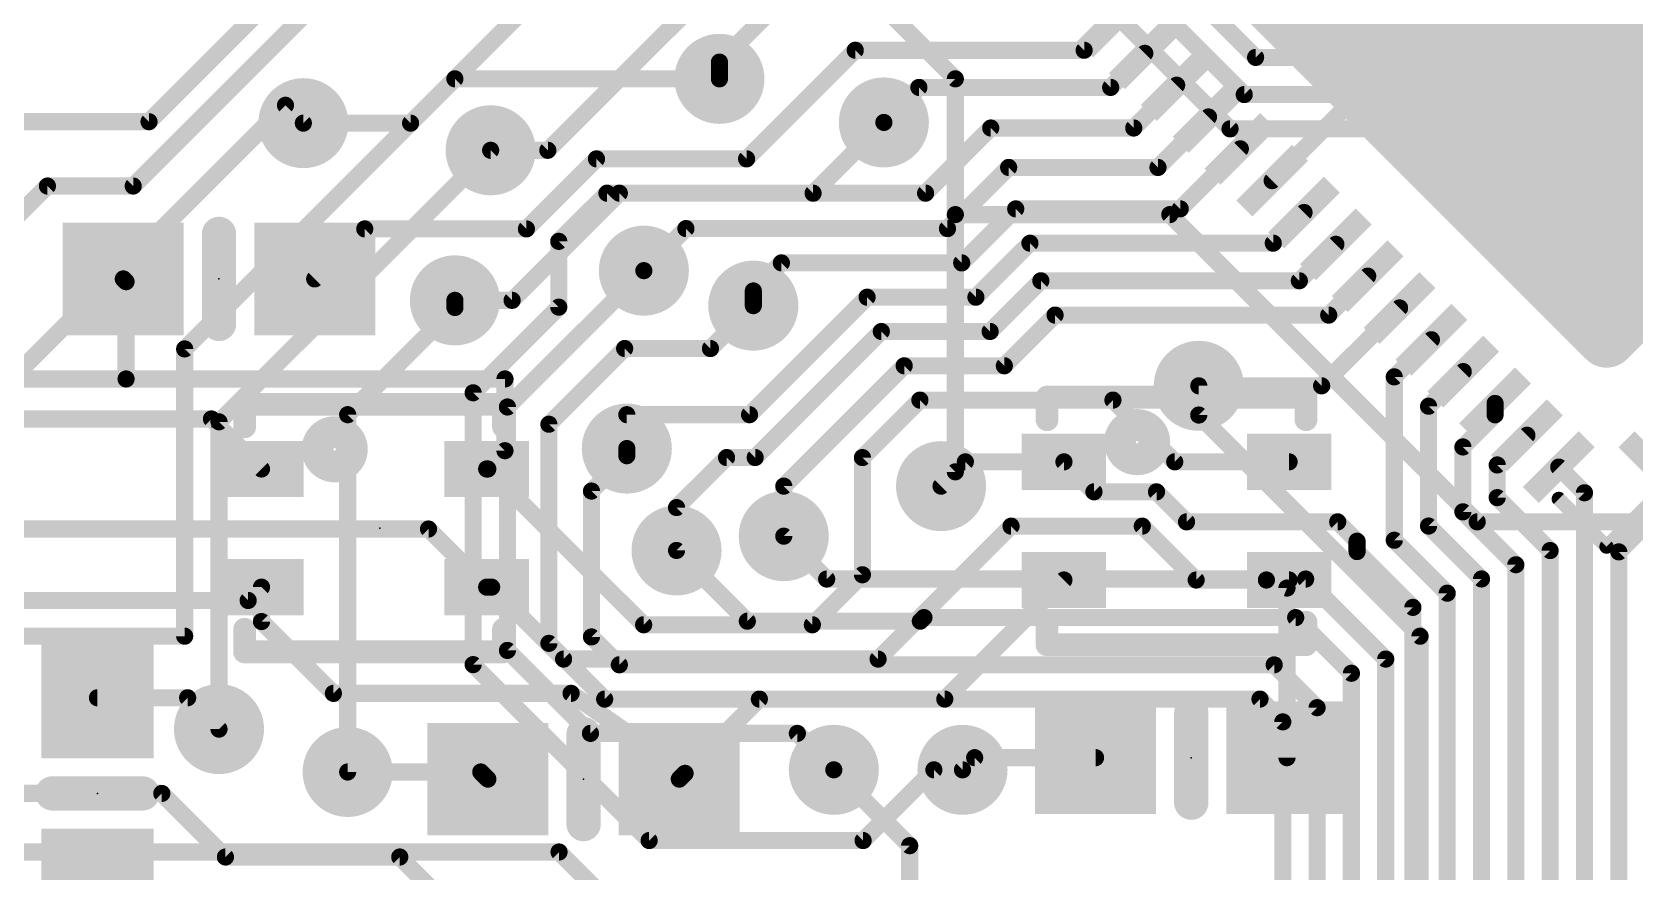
# Model space of a CAD drawing. Extents: x -74 to 74, y -25 to 38.
# Drawn here: x -14.11 to 0.13, y 18.48 to 25.94 of the extents above; entities that cross this region are included whole.
import ezdxf

# ---------------------------------------------------------------- set-up
doc = ezdxf.new("R2010")
doc.units = 0
for name, color, linetype in [('1', 12, 'CONTINUOUS'), ('16', 132, 'CONTINUOUS'), ('18', 110, 'CONTINUOUS'), ('21', 40, 'CONTINUOUS'), ('23', 40, 'CONTINUOUS')]:
    doc.layers.add(name, color=color, linetype=linetype)

# ---------------------------------------------------------------- blocks, each defined once
blk = doc.blocks.new('RECT')
blk.add_solid([(-0.5, -0.5), (0.5, -0.5), (-0.5, 0.5), (0.5, 0.5)])
blk = doc.blocks.new('RECT816000X816000R10')
at = {"const_width": 0.255}
blk.add_lwpolyline([(2.4225, -2.295), (2.4225, 2.295, 0.4142), (2.295, 2.4225), (-2.295, 2.4225, 0.4142), (-2.4225, 2.295), (-2.4225, -2.295, 0.4142), (-2.295, -2.4225), (2.295, -2.4225, 0.4142)], format="xyb", close=True, dxfattribs=at)
blk.add_solid([(-2.3204, -2.3204), (2.3204, -2.3204), (-2.3204, 2.3204), (2.3204, 2.3204)])
blk = doc.blocks.new('ROUNDV')
at = {"const_width": 0.5}
blk.add_lwpolyline([(0, -0.25, 1), (0, 0.25, 1), (0, -0.25)], format="xyb", dxfattribs=at)

msp = doc.modelspace()

# ---------------------------------------------------------------- linework, layer by layer
at = {"layer": '1', "const_width": 0.1524}
for points in [[(-13.0676, 25.146), (-10.8133, 27.4002)], [(-10.6871, 27.0954), (-13.208, 24.5745)], [(-9.1317, 26.7458), (-10.7443, 25.1333)], [(-9.5251, 24.892), (-7.989, 26.4281)], [(-7.5536, 26.1233), (-8.001, 25.6758)], [(-3.0914, 24.6225), (-1.5519, 26.162)], [(-4.5056, 26.0367), (-4.7613, 25.781)], [(-6.7945, 25.781), (-7.7597, 24.8158)], [(-4.7613, 25.781), (-6.7945, 25.781)], [(-4.5258, 25.4508), (-4.2227, 25.7539)], [(-8.001, 25.527), (-8.001, 25.6758)], [(-6.5405, 25.1396), (-6.2294, 25.4508)], [(-4.5258, 25.4508), (-6.2294, 25.4508)], [(-4.3209, 25.0901), (-3.9399, 25.4711)], [(-18.708, 25.146), (-13.0676, 25.146)], [(-11.6967, 25.1333), (-10.7443, 25.1333)], [(-3.657, 25.1882), (-4.1056, 24.7396)], [(-5.5909, 25.0901), (-6.1699, 24.511)], [(-4.3209, 25.0901), (-5.5909, 25.0901)], [(-10.033, 24.892), (-9.5251, 24.892)], [(-3.9083, 24.3713), (-3.3742, 24.9054)], [(-9.0933, 24.8158), (-9.7156, 24.1935)], [(-7.7597, 24.8158), (-9.0933, 24.8158)], [(-5.432, 24.7396), (-5.9754, 24.1963)], [(-4.1056, 24.7396), (-5.432, 24.7396)], [(-13.97, 24.5745), (-14.9225, 23.622)], [(-13.208, 24.5745), (-13.97, 24.5745)], [(-8.89, 24.511), (-9.8425, 23.5585)], [(-6.1699, 24.511), (-8.89, 24.511)], [(-5.8491, 23.8915), (-5.3693, 24.3713)], [(-5.3693, 24.3713), (-3.9083, 24.3713)], [(-2.8085, 24.3397), (-3.0817, 24.0665)], [(-11.1515, 24.1935), (-11.596, 23.749)], [(-9.7156, 24.1935), (-11.1515, 24.1935)], [(-8.6723, 23.8226), (-8.2987, 24.1963)], [(-5.9754, 24.1963), (-8.2987, 24.1963)], [(-5.243, 24.0665), (-5.7229, 23.5867)], [(-3.0817, 24.0665), (-5.243, 24.0665)], [(-2.5257, 24.0568), (-2.8501, 23.7324)], [(-7.4507, 23.8915), (-7.6999, 23.6422)], [(-7.4507, 23.8915), (-5.8491, 23.8915)], [(-13.296, 23.749), (-13.2715, 23.7245)], [(-13.2715, 23.7245), (-13.2715, 22.86)], [(-5.1461, 23.7324), (-5.5966, 23.2819)], [(-2.8501, 23.7324), (-5.1461, 23.7324)], [(-2.5892, 23.4276), (-2.2428, 23.774)], [(-10.3505, 23.5585), (-9.8425, 23.5585)], [(-6.6894, 23.5867), (-7.7336, 22.5425)], [(-7.6999, 23.5115), (-7.6999, 23.6422)], [(-5.7229, 23.5867), (-6.6894, 23.5867)], [(-5.4703, 22.9771), (-5.0198, 23.4276)], [(-5.0198, 23.4276), (-2.5892, 23.4276)], [(-2.6522, 22.799), (-1.96, 23.4912)], [(-6.5632, 23.2819), (-7.6835, 22.1615)], [(-5.5966, 23.2819), (-6.5632, 23.2819)], [(-2.007, 22.8785), (-1.6771, 23.2083)], [(-13.2715, 22.86), (-17.4625, 22.86)], [(-13.2715, 22.86), (-9.906, 22.86)], [(-9.906, 22.2225), (-9.906, 22.86)], [(-6.36, 22.9771), (-7.4295, 21.9075)], [(-6.36, 22.9771), (-5.4703, 22.9771)], [(-2.007, 21.4267), (-2.007, 22.8785)], [(-1.7022, 22.6176), (-1.3943, 22.9255)], [(-3.7434, 22.799), (-2.6522, 22.799)], [(-6.2203, 22.6723), (-6.731, 22.1615)], [(-4.5057, 22.6723), (-6.2203, 22.6723)], [(-4.5057, 22.6723), (-3.957, 22.1235)], [(-1.7022, 21.553), (-1.7022, 22.6176)], [(-1.1115, 22.6426), (-1.1115, 22.5416)], [(-16.1035, 22.5045), (-12.513, 22.5045)], [(-12.513, 22.5045), (-12.0685, 22.06)], [(-7.7336, 22.5425), (-8.8236, 22.5425)], [(-8.8236, 22.5425), (-8.8236, 22.2415)], [(-1.1115, 22.5416), (-1.3974, 22.2557)], [(-1.0926, 22.0958), (-0.8286, 22.3598)], [(-10.0685, 22.06), (-9.906, 22.2225)], [(-7.9375, 22.1615), (-8.382, 21.717)], [(-7.6835, 22.1615), (-7.9375, 22.1615)], [(-6.731, 22.1615), (-6.731, 21.1201)], [(-1.3974, 22.2557), (-1.3974, 21.6792)], [(-10.0685, 22.06), (-10.0585, 22.06)], [(-10.0585, 22.06), (-8.6741, 20.6756)], [(-5.8165, 22.1235), (-6.0325, 21.9075)], [(-4.941, 22.1235), (-5.8165, 22.1235)], [(-4.6744, 21.8569), (-4.941, 22.1235)], [(-2.941, 22.1235), (-3.957, 22.1235)], [(-1.0926, 21.8055), (-1.0926, 22.0958)], [(-0.5458, 22.0769), (-0.3175, 21.8487)], [(-7.4295, 21.463), (-7.4295, 21.9075)], [(-4.1188, 21.8569), (-4.6744, 21.8569)], [(-3.8519, 21.59), (-4.1188, 21.8569)], [(-8.382, 21.717), (-8.382, 21.336)], [(-0.6223, 21.3352), (-1.0926, 21.8055)], [(-0.3175, 1.524), (-0.3175, 21.8487)], [(-2.5092, 21.59), (-3.8519, 21.59)], [(-2.3374, 21.4182), (-2.5092, 21.59)], [(-1.3974, 21.6792), (-0.9271, 21.209)], [(0.3028, 21.6388), (-0.0127, 21.3233)], [(-10.585, 21.5265), (-16.616, 21.5265)], [(-10.585, 21.5265), (-10.0685, 21.01)], [(-6.592, 20.3708), (-5.4107, 21.5521)], [(-5.4107, 21.5521), (-4.2451, 21.5521)], [(-3.7665, 21.0735), (-4.2451, 21.5521)], [(-1.5367, 20.9564), (-2.007, 21.4267)], [(-1.2319, 21.0827), (-1.7022, 21.553)], [(-2.3374, 21.3261), (-2.3374, 21.4182)], [(-1.8415, 20.8302), (-2.3374, 21.3261)], [(-0.6223, 2.1865), (-0.6223, 21.3352)], [(-0.0127, 21.3233), (-0.0127, 1.3843)], [(-0.9271, 21.209), (-0.9271, 3.0099)], [(-12.0685, 21.01), (-12.187, 20.8915)], [(-12.0685, 21.01), (-12.0685, 20.7045)], [(-10.0685, 21.01), (-10.0245, 21.01)], [(-10.0245, 21.01), (-9.3853, 20.3708)], [(-6.731, 21.1201), (-7.1755, 20.6756)], [(-4.941, 21.0735), (-5.9993, 20.0152)], [(-3.7665, 21.0735), (-3.1426, 21.0735)], [(-3.1426, 21.0735), (-2.941, 21.0735)], [(-2.96, 21.002), (-3.1426, 21.0735)], [(-2.96, 19.4945), (-2.96, 21.002)], [(-1.2319, 5.5626), (-1.2319, 21.0827)], [(-12.187, 20.8915), (-16.764, 20.8915)], [(-1.5367, 7.4295), (-1.5367, 20.9564)], [(-1.8415, 16.129), (-1.8415, 20.8302)], [(-11.43, 20.066), (-12.0685, 20.7045)], [(-7.1755, 20.6756), (-8.6741, 20.6756)], [(-9.3853, 20.3708), (-6.592, 20.3708)], [(-13.5255, 20.027), (-12.7245, 20.027)], [(-12.446, 19.7485), (-12.7245, 20.027)], [(-11.43, 20.066), (-9.3185, 20.066)], [(-9.3185, 20.066), (-8.3063, 19.3553)], [(-7.6463, 20.0152), (-8.3063, 19.3553)], [(-5.9993, 20.0152), (-7.6463, 20.0152)], [(-5.734, 19.4945), (-5.842, 19.3865)], [(-4.66, 19.4945), (-5.734, 19.4945)], [(-10.121, 19.3675), (-11.303, 19.3675)], [(-10.0575, 19.304), (-10.121, 19.3675)], [(-8.3063, 19.3553), (-8.3575, 19.304)], [(-6.311, 18.7126), (-6.985, 19.3865)], [(-16.7515, 19.177), (-12.954, 19.177)], [(-12.954, 19.177), (-12.3888, 18.6118)], [(-12.3888, 18.6118), (-10.8403, 18.6118)], [(-10.8403, 18.6118), (-10.2625, 18.034)], [(-6.311, 17.78), (-6.311, 18.7126)]]:
    msp.add_lwpolyline(points, dxfattribs=at)
at = {"layer": '1', "const_width": 0.0762}
for points in [[(-6.7945, 25.8191, 1), (-6.7945, 25.7429)], [(-6.7676, 25.7541, 1), (-6.8214, 25.8079)], [(-4.7882, 25.8079, 1), (-4.7344, 25.7541)], [(-4.7613, 25.7429, 1), (-4.7613, 25.8191)], [(-4.1958, 25.7269, 1), (-4.2497, 25.7808)], [(-7.9629, 25.6758, 1), (-8.0391, 25.6758)], [(-8.0279, 25.7028, 1), (-7.9741, 25.6489)], [(-8.0391, 25.527, 1), (-7.9629, 25.527)], [(-6.2294, 25.4889, 1), (-6.2294, 25.4127)], [(-6.2024, 25.4239, 1), (-6.2563, 25.4777)], [(-4.5528, 25.4777, 1), (-4.4989, 25.4239)], [(-4.5258, 25.4127, 1), (-4.5258, 25.4889)], [(-3.9129, 25.4441, 1), (-3.9668, 25.498)], [(-13.0945, 25.1729, 1), (-13.0406, 25.1191)], [(-13.0676, 25.1079, 1), (-13.0676, 25.1841)], [(-11.6967, 25.1714, 1), (-11.6967, 25.0952)], [(-10.7443, 25.0952, 1), (-10.7443, 25.1714)], [(-6.5674, 25.1666, 1), (-6.5136, 25.1127)], [(-3.6301, 25.1613, 1), (-3.684, 25.2151)], [(-10.7712, 25.1602, 1), (-10.7173, 25.1064)], [(-5.5909, 25.1282, 1), (-5.5909, 25.052)], [(-5.5639, 25.0631, 1), (-5.6178, 25.117)], [(-4.3478, 25.117, 1), (-4.2939, 25.0631)], [(-4.3209, 25.052, 1), (-4.3209, 25.1282)], [(-10.033, 24.9301, 1), (-10.033, 24.8539)], [(-9.552, 24.9189, 1), (-9.4981, 24.8651)], [(-9.5251, 24.8539, 1), (-9.5251, 24.9301)], [(-3.3473, 24.8784, 1), (-3.4011, 24.9323)], [(-9.0933, 24.8539, 1), (-9.0933, 24.7777)], [(-9.0663, 24.7889, 1), (-9.1202, 24.8427)], [(-7.7866, 24.8427, 1), (-7.7328, 24.7889)], [(-7.7597, 24.7777, 1), (-7.7597, 24.8539)], [(-5.432, 24.7777, 1), (-5.432, 24.7015)], [(-5.4051, 24.7127, 1), (-5.459, 24.7665)], [(-4.1326, 24.7665, 1), (-4.0787, 24.7127)], [(-4.1056, 24.7015, 1), (-4.1056, 24.7777)], [(-13.97, 24.6126, 1), (-13.97, 24.5364)], [(-13.9431, 24.5476, 1), (-13.9969, 24.6014)], [(-13.2349, 24.6014, 1), (-13.1811, 24.5476)], [(-13.208, 24.5364, 1), (-13.208, 24.6126)], [(-3.1183, 24.6495, 1), (-3.0644, 24.5956)], [(-8.89, 24.5491, 1), (-8.89, 24.4729)], [(-8.8631, 24.4841, 1), (-8.9169, 24.5379)], [(-6.1969, 24.5379, 1), (-6.143, 24.4841)], [(-6.1699, 24.4729, 1), (-6.1699, 24.5491)], [(-5.3693, 24.4094, 1), (-5.3693, 24.3332)], [(-5.3423, 24.3444, 1), (-5.3962, 24.3982)], [(-3.9352, 24.3982, 1), (-3.8813, 24.3444)], [(-3.9083, 24.3332, 1), (-3.9083, 24.4094)], [(-2.7816, 24.3127, 1), (-2.8354, 24.3666)], [(-11.1515, 24.2316, 1), (-11.1515, 24.1554)], [(-11.1246, 24.1666, 1), (-11.1784, 24.2204)], [(-9.7425, 24.2204, 1), (-9.6886, 24.1666)], [(-9.7156, 24.1554, 1), (-9.7156, 24.2316)], [(-8.2987, 24.2344, 1), (-8.2987, 24.1582)], [(-8.2718, 24.1693, 1), (-8.3257, 24.2232)], [(-6.0023, 24.2232, 1), (-5.9484, 24.1693)], [(-5.9754, 24.1582, 1), (-5.9754, 24.2344)], [(-5.243, 24.1046, 1), (-5.243, 24.0284)], [(-5.2161, 24.0396, 1), (-5.27, 24.0934)], [(-3.1086, 24.0934, 1), (-3.0547, 24.0396)], [(-3.0817, 24.0284, 1), (-3.0817, 24.1046)], [(-2.4987, 24.0299, 1), (-2.5526, 24.0838)], [(-7.4507, 23.9296, 1), (-7.4507, 23.8534)], [(-7.4237, 23.8645, 1), (-7.4776, 23.9184)], [(-5.8761, 23.9184, 1), (-5.8222, 23.8645)], [(-5.8491, 23.8534, 1), (-5.8491, 23.9296)], [(-13.2691, 23.7759, 1), (-13.3229, 23.7221)], [(-13.2334, 23.7245, 1), (-13.3096, 23.7245)], [(-13.2984, 23.6976, 1), (-13.2446, 23.7514)], [(-11.6229, 23.7759, 1), (-11.5691, 23.7221)], [(-8.6993, 23.8496, 1), (-8.6454, 23.7957)], [(-5.1461, 23.7705, 1), (-5.1461, 23.6943)], [(-5.1191, 23.7055, 1), (-5.173, 23.7593)], [(-2.877, 23.7593, 1), (-2.8232, 23.7055)], [(-2.8501, 23.6943, 1), (-2.8501, 23.7705)], [(-2.2159, 23.7471, 1), (-2.2698, 23.8009)], [(-10.3505, 23.5966, 1), (-10.3505, 23.5204)], [(-9.8425, 23.5204, 1), (-9.8425, 23.5966)], [(-7.7269, 23.6691, 1), (-7.673, 23.6152)], [(-7.6618, 23.6422, 1), (-7.738, 23.6422)], [(-6.6894, 23.6248, 1), (-6.6894, 23.5486)], [(-6.6625, 23.5597, 1), (-6.7163, 23.6136)], [(-5.7498, 23.6136, 1), (-5.6959, 23.5597)], [(-5.7229, 23.5486, 1), (-5.7229, 23.6248)], [(-9.8694, 23.5854, 1), (-9.8156, 23.5316)], [(-7.738, 23.5115, 1), (-7.6618, 23.5115)], [(-5.0198, 23.4657, 1), (-5.0198, 23.3895)], [(-4.9929, 23.4007, 1), (-5.0467, 23.4545)], [(-2.6162, 23.4545, 1), (-2.5623, 23.4007)], [(-2.5892, 23.3895, 1), (-2.5892, 23.4657)], [(-1.933, 23.4642, 1), (-1.9869, 23.5181)], [(-6.5632, 23.32, 1), (-6.5632, 23.2438)], [(-6.5362, 23.2549, 1), (-6.5901, 23.3088)], [(-5.5966, 23.2438, 1), (-5.5966, 23.32)], [(-5.6235, 23.3088, 1), (-5.5697, 23.2549)], [(-1.6502, 23.1814, 1), (-1.7041, 23.2352)], [(-13.2715, 22.8981, 1), (-13.2715, 22.8219)], [(-13.2715, 22.8219, 1), (-13.2715, 22.8981)], [(-9.8679, 22.86, 1), (-9.9441, 22.86)], [(-9.906, 22.8219, 1), (-9.906, 22.8981)], [(-6.36, 23.0152, 1), (-6.36, 22.939)], [(-6.333, 22.9501, 1), (-6.3869, 23.004)], [(-5.4973, 23.004, 1), (-5.4434, 22.9501)], [(-5.4703, 22.939, 1), (-5.4703, 23.0152)], [(-1.9689, 22.8785, 1), (-2.0451, 22.8785)], [(-2.0339, 22.9054, 1), (-1.98, 22.8515)], [(-1.3674, 22.8985, 1), (-1.4212, 22.9524)], [(-13.3096, 22.86, 1), (-13.2334, 22.86)], [(-3.7434, 22.8371, 1), (-3.7434, 22.7609)], [(-2.6791, 22.8259, 1), (-2.6252, 22.772)], [(-2.6522, 22.7609, 1), (-2.6522, 22.8371)], [(-6.2203, 22.7104, 1), (-6.2203, 22.6342)], [(-6.1933, 22.6453, 1), (-6.2472, 22.6992)], [(-4.4788, 22.6992, 1), (-4.5327, 22.6453)], [(-4.5057, 22.6342, 1), (-4.5057, 22.7104)], [(-1.6641, 22.6176, 1), (-1.7403, 22.6176)], [(-1.7291, 22.6445, 1), (-1.6752, 22.5907)], [(-1.0734, 22.6426, 1), (-1.1496, 22.6426)], [(-12.4861, 22.5314, 1), (-12.5399, 22.4776)], [(-12.513, 22.4664, 1), (-12.513, 22.5426)], [(-8.8236, 22.5806, 1), (-8.8236, 22.5044)], [(-8.7855, 22.5425, 1), (-8.8617, 22.5425)], [(-7.7605, 22.5694, 1), (-7.7066, 22.5156)], [(-7.7336, 22.5044, 1), (-7.7336, 22.5806)], [(-1.1496, 22.5416, 1), (-1.0734, 22.5416)], [(-1.0845, 22.5147, 1), (-1.1384, 22.5686)], [(-0.8017, 22.3328, 1), (-0.8556, 22.3867)], [(-9.9441, 22.2225, 1), (-9.8679, 22.2225)], [(-9.8791, 22.1956, 1), (-9.9329, 22.2494)], [(-8.8617, 22.2415, 1), (-8.7855, 22.2415)], [(-7.9375, 22.1996, 1), (-7.9375, 22.1234)], [(-7.9106, 22.1346, 1), (-7.9644, 22.1884)], [(-7.7104, 22.1884, 1), (-7.6566, 22.1346)], [(-7.6835, 22.1234, 1), (-7.6835, 22.1996)], [(-6.6929, 22.1615, 1), (-6.7691, 22.1615)], [(-6.7579, 22.1884, 1), (-6.7041, 22.1346)], [(-1.3593, 22.2557, 1), (-1.4355, 22.2557)], [(-1.4243, 22.2827, 1), (-1.3704, 22.2288)], [(-12.0954, 22.0331, 1), (-12.0416, 22.0869)], [(-10.0685, 22.0981, 1), (-10.0685, 22.0219)], [(-10.0954, 22.0869, 1), (-10.0416, 22.0331)], [(-10.0316, 22.0869, 1), (-10.0854, 22.0331)], [(-10.0585, 22.0219, 1), (-10.0585, 22.0981)], [(-5.8165, 22.1616, 1), (-5.8165, 22.0854)], [(-5.7896, 22.0966, 1), (-5.8434, 22.1504)], [(-4.9141, 22.1504, 1), (-4.9679, 22.0966)], [(-4.941, 22.0854, 1), (-4.941, 22.1616)], [(-3.957, 22.1616, 1), (-3.957, 22.0854)], [(-3.9839, 22.0966, 1), (-3.9301, 22.1504)], [(-2.941, 22.0854, 1), (-2.941, 22.1616)], [(-1.0545, 22.0958, 1), (-1.1307, 22.0958)], [(-1.1195, 22.1228, 1), (-1.0656, 22.0689)], [(-0.5188, 22.1039, 1), (-0.5727, 22.05)], [(-7.3914, 21.9075, 1), (-7.4676, 21.9075)], [(-7.4564, 21.9344, 1), (-7.4026, 21.8806)], [(-6.0594, 21.9344, 1), (-6.0056, 21.8806)], [(-4.6744, 21.895, 1), (-4.6744, 21.8188)], [(-4.0919, 21.8838, 1), (-4.1458, 21.83)], [(-4.1188, 21.8188, 1), (-4.1188, 21.895)], [(-8.3439, 21.717, 1), (-8.4201, 21.717)], [(-4.7013, 21.83, 1), (-4.6475, 21.8838)], [(-1.0656, 21.8324, 1), (-1.1195, 21.7785)], [(-1.1307, 21.8055, 1), (-1.0545, 21.8055)], [(-0.2794, 21.8487, 1), (-0.3556, 21.8487)], [(-0.3444, 21.8217, 1), (-0.2906, 21.8756)], [(-8.4089, 21.7439, 1), (-8.3551, 21.6901)], [(-3.8519, 21.6281, 1), (-3.8519, 21.5519)], [(-3.8789, 21.5631, 1), (-3.825, 21.6169)], [(-2.4823, 21.6169, 1), (-2.5362, 21.5631)], [(-2.5092, 21.5519, 1), (-2.5092, 21.6281)], [(-1.3704, 21.7062, 1), (-1.4243, 21.6523)], [(-1.4355, 21.6792, 1), (-1.3593, 21.6792)], [(-10.5581, 21.5534, 1), (-10.6119, 21.4996)], [(-10.585, 21.4884, 1), (-10.585, 21.5646)], [(-7.4676, 21.463, 1), (-7.3914, 21.463)], [(-5.4107, 21.5902, 1), (-5.4107, 21.514)], [(-5.3837, 21.5252, 1), (-5.4376, 21.579)], [(-4.2182, 21.579, 1), (-4.272, 21.5252)], [(-4.2451, 21.514, 1), (-4.2451, 21.5902)], [(-1.98, 21.4536, 1), (-2.0339, 21.3998)], [(-1.6752, 21.5799, 1), (-1.7291, 21.526)], [(-1.7403, 21.553, 1), (-1.6641, 21.553)], [(-8.4201, 21.336, 1), (-8.3439, 21.336)], [(-2.2993, 21.4182, 1), (-2.3755, 21.4182)], [(-2.3105, 21.353, 1), (-2.3643, 21.2991)], [(-2.3755, 21.3261, 1), (-2.2993, 21.3261)], [(-2.3643, 21.3912, 1), (-2.3105, 21.4451)], [(-2.0451, 21.4267, 1), (-1.9689, 21.4267)], [(-0.5842, 21.3352, 1), (-0.6604, 21.3352)], [(-0.6492, 21.3083, 1), (-0.5954, 21.3622)], [(0.0254, 21.3233, 1), (-0.0508, 21.3233)], [(-0.0396, 21.3502, 1), (0.0142, 21.2964)], [(-0.889, 21.209, 1), (-0.9652, 21.209)], [(-0.954, 21.182, 1), (-0.9002, 21.2359)], [(-12.0304, 21.01, 1), (-12.1066, 21.01)], [(-12.0416, 20.9831, 1), (-12.0954, 21.0369)], [(-10.0685, 21.0481, 1), (-10.0685, 20.9719)], [(-10.0954, 20.9831, 1), (-10.0416, 21.0369)], [(-9.9976, 21.0369, 1), (-10.0514, 20.9831)], [(-10.0245, 20.9719, 1), (-10.0245, 21.0481)], [(-6.7691, 21.1201, 1), (-6.6929, 21.1201)], [(-6.7041, 21.0932, 1), (-6.7579, 21.147)], [(-4.9141, 21.0466, 1), (-4.9679, 21.1004)], [(-3.7665, 21.1116, 1), (-3.7665, 21.0354)], [(-3.7934, 21.0466, 1), (-3.7396, 21.1004)], [(-3.1426, 21.1116, 1), (-3.1426, 21.0354)], [(-3.1287, 21.109, 1), (-3.1565, 21.038)], [(-3.1426, 21.0354, 1), (-3.1426, 21.1116)], [(-2.9219, 21.002, 1), (-2.9981, 21.002)], [(-2.9739, 20.9665, 1), (-2.9461, 21.0375)], [(-2.941, 21.0354, 1), (-2.941, 21.1116)], [(-1.1938, 21.0827, 1), (-1.27, 21.0827)], [(-1.2588, 21.0558, 1), (-1.205, 21.1096)], [(-12.2139, 20.9184, 1), (-12.1601, 20.8646)], [(-12.187, 20.8534, 1), (-12.187, 20.9296)], [(-1.4986, 20.9564, 1), (-1.5748, 20.9564)], [(-1.5636, 20.9295, 1), (-1.5098, 20.9834)], [(-1.8034, 20.8302, 1), (-1.8796, 20.8302)], [(-1.8684, 20.8032, 1), (-1.8146, 20.8571)], [(-12.1066, 20.7045, 1), (-12.0304, 20.7045)], [(-12.0416, 20.7314, 1), (-12.0954, 20.6776)], [(-8.6741, 20.7137, 1), (-8.6741, 20.6375)], [(-8.701, 20.6487, 1), (-8.6472, 20.7025)], [(-7.2024, 20.7025, 1), (-7.1486, 20.6487)], [(-7.1755, 20.6375, 1), (-7.1755, 20.7137)], [(-9.3853, 20.4089, 1), (-9.3853, 20.3327)], [(-9.4122, 20.3439, 1), (-9.3584, 20.3977)], [(-6.6189, 20.3977, 1), (-6.565, 20.3439)], [(-6.592, 20.3327, 1), (-6.592, 20.4089)], [(-13.5255, 20.0651, 1), (-13.5255, 19.9889)], [(-12.6976, 20.0539, 1), (-12.7514, 20.0001)], [(-12.7245, 19.9889, 1), (-12.7245, 20.0651)], [(-11.43, 20.1041, 1), (-11.43, 20.0279)], [(-11.4569, 20.0391, 1), (-11.4031, 20.0929)], [(-9.2967, 20.0972, 1), (-9.3404, 20.0348)], [(-9.3185, 20.0279, 1), (-9.3185, 20.1041)], [(-7.6463, 20.0533, 1), (-7.6463, 19.9771)], [(-7.6194, 19.9883, 1), (-7.6732, 20.0421)], [(-6.0262, 20.0421, 1), (-5.9724, 19.9883)], [(-5.9993, 19.9771, 1), (-5.9993, 20.0533)], [(-12.4729, 19.7216, 1), (-12.4191, 19.7754)], [(-5.734, 19.5326, 1), (-5.734, 19.4564)], [(-5.7071, 19.4676, 1), (-5.761, 19.5214)], [(-4.66, 19.4564, 1), (-4.66, 19.5326)], [(-2.9981, 19.4945, 1), (-2.9219, 19.4945)], [(-11.303, 19.4056, 1), (-11.303, 19.3294)], [(-10.0941, 19.3944, 1), (-10.1479, 19.3406)], [(-10.121, 19.3294, 1), (-10.121, 19.4056)], [(-10.0844, 19.2771, 1), (-10.0306, 19.3309)], [(-8.3844, 19.3309, 1), (-8.3306, 19.2771)], [(-8.3332, 19.3822, 1), (-8.2793, 19.3283)], [(-8.2793, 19.3283, 1), (-8.3332, 19.3822)], [(-8.3281, 19.3241, 1), (-8.2844, 19.3864)], [(-6.9581, 19.4135, 1), (-7.0119, 19.3596)], [(-5.8689, 19.4135, 1), (-5.8151, 19.3596)], [(-12.9271, 19.2039, 1), (-12.9809, 19.1501)], [(-12.954, 19.1389, 1), (-12.954, 19.2151)], [(-12.3888, 18.6499, 1), (-12.3888, 18.5737)], [(-12.4157, 18.5848, 1), (-12.3618, 18.6387)], [(-10.8133, 18.6387, 1), (-10.8672, 18.5848)], [(-10.8403, 18.5737, 1), (-10.8403, 18.6499)], [(-6.2729, 18.7126, 1), (-6.3491, 18.7126)], [(-6.3379, 18.6856, 1), (-6.2841, 18.7395)]]:
    msp.add_lwpolyline(points, format="xyb", dxfattribs=at)
at = {"layer": '16', "const_width": 0.1524}
for points in [[(-3.2385, 25.7175), (-5.1562, 27.6352)], [(-3.3394, 25.3873), (-5.2825, 27.3304)], [(-3.4656, 25.0825), (-5.4087, 27.0256)], [(-6.616, 26.2375), (-5.9055, 25.527)], [(1.905, 25.7175), (-3.2385, 25.7175)], [(-12.7508, 23.1268), (-10.3506, 25.527)], [(-10.3506, 25.527), (-8.001, 25.527)], [(-5.9055, 25.527), (-5.9055, 24.3205)], [(-15.494, 21.6535), (-11.8555, 25.292)], [(-11.6967, 25.1333), (-11.8555, 25.292)], [(2.0962, 25.3873), (-3.3394, 25.3873)], [(-7.1692, 24.511), (-6.5405, 25.1396)], [(2.2225, 25.0825), (-3.4656, 25.0825)], [(-12.446, 22.479), (-10.033, 24.892)], [(-9.428, 24.083), (-9, 24.511)], [(-9, 24.511), (-7.1692, 24.511)], [(-5.9055, 24.3205), (-5.9055, 22.0345)], [(-4.0005, 24.3205), (-5.9055, 24.3205)], [(-1.27, 21.59), (-4.0005, 24.3205)], [(-9.428, 23.4981), (-9.428, 24.083)], [(-9.884, 22.611), (-8.6723, 23.8226)], [(-10.3505, 23.495), (-10.3505, 23.5585)], [(-11.303, 22.5425), (-10.3505, 23.495)], [(-10.1888, 22.7372), (-9.428, 23.4981)], [(-7.6999, 23.5115), (-8.0809, 23.1305)], [(-12.7508, 20.574), (-12.7508, 23.1268)], [(-8.8429, 23.1305), (-9.5157, 22.4577)], [(-8.0809, 23.1305), (-8.8429, 23.1305)], [(-10.1888, 20.3215), (-10.1888, 22.7372)], [(-3.7434, 22.799), (-3.7434, 22.5394)], [(-9.884, 20.4477), (-9.884, 22.611)], [(-12.446, 19.7485), (-12.446, 22.479)], [(-11.303, 19.3675), (-11.303, 22.5425)], [(-9.5157, 22.4577), (-9.5157, 20.5105)], [(-1.778, 20.574), (-3.7434, 22.5394)], [(-8.8236, 22.178), (-9.1377, 21.8639)], [(-8.8236, 22.2415), (-8.8236, 22.178)], [(-5.9055, 22.0345), (-6.0325, 21.9075)], [(-9.1377, 21.8639), (-9.1377, 20.5676)], [(3.683, 21.59), (-1.27, 21.59)], [(-7.4295, 21.463), (-7.0485, 21.082)], [(-7.7534, 20.7074), (-8.382, 21.336)], [(-2.794, 21.082), (-7.0485, 21.082)], [(-2.0828, 20.3708), (-2.794, 21.082)], [(-6.2166, 20.7074), (-6.1845, 20.7395)], [(-6.1845, 20.7395), (-2.8825, 20.7395)], [(-2.8825, 20.7395), (-2.3876, 20.2445)], [(-14.351, 20.574), (-12.7508, 20.574)], [(-7.7534, 20.7074), (-6.2166, 20.7074)], [(-1.778, 8.636), (-1.778, 20.574)], [(-9.1467, 19.7104), (-9.884, 20.4477)], [(-9.0204, 20.0152), (-9.5157, 20.5105)], [(-9.1377, 20.5676), (-8.8901, 20.32)], [(-8.6252, 18.7579), (-10.1888, 20.3215)], [(-8.8901, 20.32), (-3.0734, 20.32)], [(-3.0734, 20.32), (-2.6924, 19.939)], [(-2.0828, 8.9528), (-2.0828, 20.3708)], [(-2.3876, 20.2445), (-2.3876, 11.8364)], [(-3.1997, 20.0152), (-9.0204, 20.0152)], [(-2.9972, 19.8127), (-3.1997, 20.0152)], [(-2.6924, 19.939), (-2.6924, 12.8786)], [(-2.9972, 13.0049), (-2.9972, 19.8127)], [(-7.3089, 19.7104), (-9.1467, 19.7104)], [(-6.985, 19.3865), (-7.3089, 19.7104)], [(-6.096, 19.3865), (-6.7246, 18.7579)], [(-5.842, 19.3865), (-6.096, 19.3865)], [(-6.7246, 18.7579), (-8.6252, 18.7579)], [(-9.4256, 18.6562), (-14.2112, 18.6562)], [(-7.4104, 16.6411), (-9.4256, 18.6562)]]:
    msp.add_lwpolyline(points, dxfattribs=at)
at = {"layer": '16', "const_width": 0.0762}
for points in [[(-3.2385, 25.7556, 1), (-3.2385, 25.6794)], [(-3.2654, 25.6906, 1), (-3.2116, 25.7444)], [(-10.3506, 25.5651, 1), (-10.3506, 25.4889)], [(-10.3236, 25.5001, 1), (-10.3775, 25.5539)], [(-8.001, 25.4889, 1), (-8.001, 25.5651)], [(-5.8674, 25.527, 1), (-5.9436, 25.527)], [(-5.9324, 25.5001, 1), (-5.8786, 25.5539)], [(-11.8285, 25.319, 1), (-11.8824, 25.2651)], [(-11.8285, 25.2651, 1), (-11.8824, 25.319)], [(-3.3394, 25.4254, 1), (-3.3394, 25.3492)], [(-3.3663, 25.3604, 1), (-3.3124, 25.4142)], [(-6.5136, 25.1127, 1), (-6.5674, 25.1666)], [(-11.7237, 25.1064, 1), (-11.6698, 25.1602)], [(-3.4656, 25.1206, 1), (-3.4656, 25.0444)], [(-3.4926, 25.0556, 1), (-3.4387, 25.1094)], [(-10.0061, 24.8651, 1), (-10.0599, 24.9189)], [(-9, 24.5491, 1), (-9, 24.4729)], [(-8.9731, 24.4841, 1), (-9.027, 24.5379)], [(-7.1961, 24.5379, 1), (-7.1422, 24.4841)], [(-7.1692, 24.4729, 1), (-7.1692, 24.5491)], [(-5.8674, 24.3205, 1), (-5.9436, 24.3205)], [(-5.9055, 24.3586, 1), (-5.9055, 24.2824)], [(-5.9436, 24.3205, 1), (-5.8674, 24.3205)], [(-3.9736, 24.3474, 1), (-4.0274, 24.2936)], [(-4.0005, 24.2824, 1), (-4.0005, 24.3586)], [(-9.3899, 24.083, 1), (-9.4661, 24.083)], [(-9.4549, 24.11, 1), (-9.401, 24.0561)], [(-8.6454, 23.7957, 1), (-8.6993, 23.8496)], [(-10.3124, 23.5585, 1), (-10.3886, 23.5585)], [(-10.3886, 23.495, 1), (-10.3124, 23.495)], [(-10.3236, 23.4681, 1), (-10.3774, 23.5219)], [(-9.4661, 23.4981, 1), (-9.3899, 23.4981)], [(-9.401, 23.4711, 1), (-9.4549, 23.525)], [(-7.673, 23.4846, 1), (-7.7269, 23.5384)], [(-12.7127, 23.1268, 1), (-12.7889, 23.1268)], [(-12.7777, 23.1537, 1), (-12.7239, 23.0998)], [(-8.8429, 23.1686, 1), (-8.8429, 23.0924)], [(-8.816, 23.1036, 1), (-8.8699, 23.1574)], [(-8.1079, 23.1574, 1), (-8.054, 23.1036)], [(-8.0809, 23.0924, 1), (-8.0809, 23.1686)], [(-10.1507, 22.7372, 1), (-10.2269, 22.7372)], [(-10.2157, 22.7642, 1), (-10.1619, 22.7103)], [(-3.7053, 22.799, 1), (-3.7815, 22.799)], [(-9.8459, 22.611, 1), (-9.9221, 22.611)], [(-9.9109, 22.6379, 1), (-9.8571, 22.584)], [(-12.4079, 22.479, 1), (-12.4841, 22.479)], [(-12.4729, 22.5059, 1), (-12.4191, 22.4521)], [(-11.2649, 22.5425, 1), (-11.3411, 22.5425)], [(-11.3299, 22.5694, 1), (-11.2761, 22.5156)], [(-9.4776, 22.4577, 1), (-9.5538, 22.4577)], [(-9.5426, 22.4847, 1), (-9.4888, 22.4308)], [(-3.7815, 22.5394, 1), (-3.7053, 22.5394)], [(-3.7165, 22.5663, 1), (-3.7703, 22.5125)], [(-8.7855, 22.2415, 1), (-8.8617, 22.2415)], [(-8.8617, 22.178, 1), (-8.7855, 22.178)], [(-8.7966, 22.1511, 1), (-8.8505, 22.2049)], [(-5.9436, 22.0345, 1), (-5.8674, 22.0345)], [(-5.8786, 22.0076, 1), (-5.9324, 22.0614)], [(-9.0996, 21.8639, 1), (-9.1758, 21.8639)], [(-9.1646, 21.8908, 1), (-9.1107, 21.837)], [(-6.0594, 21.9344, 1), (-6.0056, 21.8806)], [(-1.27, 21.6281, 1), (-1.27, 21.5519)], [(-1.297, 21.5631, 1), (-1.2431, 21.617)], [(-7.4026, 21.4899, 1), (-7.4564, 21.4361)], [(-8.3551, 21.3629, 1), (-8.4089, 21.3091)], [(-7.0485, 21.1201, 1), (-7.0485, 21.0439)], [(-7.0754, 21.0551, 1), (-7.0216, 21.1089)], [(-2.7671, 21.1089, 1), (-2.8209, 21.0551)], [(-2.794, 21.0439, 1), (-2.794, 21.1201)], [(-6.1845, 20.7776, 1), (-6.1845, 20.7014)], [(-6.1575, 20.7125, 1), (-6.2114, 20.7664)], [(-2.8556, 20.7664, 1), (-2.9095, 20.7125)], [(-2.8825, 20.7014, 1), (-2.8825, 20.7776)], [(-12.7508, 20.5359, 1), (-12.7508, 20.6121)], [(-7.7534, 20.7455, 1), (-7.7534, 20.6693)], [(-7.7803, 20.6804, 1), (-7.7264, 20.7343)], [(-6.2435, 20.7343, 1), (-6.1897, 20.6804)], [(-6.2166, 20.6693, 1), (-6.2166, 20.7455)], [(-1.7399, 20.574, 1), (-1.8161, 20.574)], [(-12.7889, 20.574, 1), (-12.7127, 20.574)], [(-9.8571, 20.4747, 1), (-9.9109, 20.4208)], [(-9.5538, 20.5105, 1), (-9.4776, 20.5105)], [(-9.4888, 20.5374, 1), (-9.5426, 20.4836)], [(-9.1758, 20.5676, 1), (-9.0996, 20.5676)], [(-9.1107, 20.5945, 1), (-9.1646, 20.5407)], [(-1.8049, 20.5471, 1), (-1.7511, 20.6009)], [(-10.1619, 20.3484, 1), (-10.2157, 20.2945)], [(-10.2269, 20.3215, 1), (-10.1507, 20.3215)], [(-9.9221, 20.4477, 1), (-9.8459, 20.4477)], [(-8.8901, 20.3581, 1), (-8.8901, 20.2819)], [(-8.917, 20.2931, 1), (-8.8631, 20.3469)], [(-3.0465, 20.3469, 1), (-3.1003, 20.2931)], [(-3.0734, 20.2819, 1), (-3.0734, 20.3581)], [(-2.0447, 20.3708, 1), (-2.1209, 20.3708)], [(-2.1097, 20.3439, 1), (-2.0559, 20.3977)], [(-2.3495, 20.2445, 1), (-2.4257, 20.2445)], [(-2.4145, 20.2176, 1), (-2.3607, 20.2715)], [(-9.0204, 20.0533, 1), (-9.0204, 19.9771)], [(-9.0473, 19.9883, 1), (-8.9935, 20.0421)], [(-3.1727, 20.0421, 1), (-3.2266, 19.9883)], [(-3.1997, 19.9771, 1), (-3.1997, 20.0533)], [(-2.6543, 19.939, 1), (-2.7305, 19.939)], [(-2.7193, 19.9121, 1), (-2.6655, 19.9659)], [(-2.9591, 19.8127, 1), (-3.0353, 19.8127)], [(-3.0241, 19.7858, 1), (-2.9703, 19.8397)], [(-12.4841, 19.7485, 1), (-12.4079, 19.7485)], [(-9.1467, 19.7485, 1), (-9.1467, 19.6723)], [(-9.1736, 19.6835, 1), (-9.1197, 19.7373)], [(-7.2819, 19.7373, 1), (-7.3358, 19.6835)], [(-7.3089, 19.6723, 1), (-7.3089, 19.7485)], [(-11.3411, 19.3675, 1), (-11.2649, 19.3675)], [(-7.0119, 19.3596, 1), (-6.9581, 19.4135)], [(-6.096, 19.4246, 1), (-6.096, 19.3484)], [(-6.069, 19.3596, 1), (-6.1229, 19.4135)], [(-5.842, 19.3484, 1), (-5.842, 19.4246)], [(-8.6252, 18.796, 1), (-8.6252, 18.7198)], [(-8.6522, 18.731, 1), (-8.5983, 18.7848)], [(-6.7515, 18.7848, 1), (-6.6977, 18.731)], [(-6.7246, 18.7198, 1), (-6.7246, 18.796)], [(-9.3986, 18.6832, 1), (-9.4525, 18.6293)], [(-9.4256, 18.6181, 1), (-9.4256, 18.6943)]]:
    msp.add_lwpolyline(points, format="xyb", dxfattribs=at)
at = {"layer": '21'}
for points, const_width in [([(-12.446, 23.349), (-12.446, 24.149)], 0.3048), ([(-5.091, 22.4985), (-5.091, 22.6985)], 0.2032), ([(-5.091, 22.6985), (-2.791, 22.6985)], 0.2032), ([(-2.791, 22.6985), (-2.791, 22.4985)], 0.2032), ([(-12.2185, 22.435), (-12.2185, 22.635)], 0.2032), ([(-12.2185, 22.635), (-9.9185, 22.635)], 0.2032), ([(-9.9185, 22.635), (-9.9185, 22.435)], 0.2032), ([(-0.1215, 21.3698), (-0.5458, 21.7941)], 0.127), ([(0.3028, 21.7941), (-0.1215, 21.3698)], 0.127), ([(-5.091, 20.6985), (-5.091, 20.4985)], 0.2032), ([(-2.791, 20.4985), (-2.791, 20.6985)], 0.2032), ([(-12.2185, 20.635), (-12.2185, 20.435)], 0.2032), ([(-9.9185, 20.435), (-9.9185, 20.635)], 0.2032), ([(-12.2185, 20.435), (-9.9185, 20.435)], 0.2032), ([(-5.091, 20.4985), (-2.791, 20.4985)], 0.2032), ([(-3.81, 19.8945), (-3.81, 19.0945)], 0.3048), ([(-9.2075, 19.704), (-9.2075, 18.904)], 0.3048), ([(-13.1255, 19.177), (-13.9255, 19.177)], 0.3048)]:
    msp.add_lwpolyline(points, dxfattribs=dict(at, const_width=const_width))
for points, const_width in [([(-12.3698, 24.149, 1), (-12.5222, 24.149)], 0.1524), ([(-12.5222, 23.349, 1), (-12.3698, 23.349)], 0.1524), ([(-5.0402, 22.6985, 1), (-5.1418, 22.6985)], 0.1016), ([(-5.091, 22.7493, 1), (-5.091, 22.6477)], 0.1016), ([(-2.7402, 22.6985, 1), (-2.8418, 22.6985)], 0.1016), ([(-2.791, 22.6477, 1), (-2.791, 22.7493)], 0.1016), ([(-12.1677, 22.635, 1), (-12.2693, 22.635)], 0.1016), ([(-12.2185, 22.6858, 1), (-12.2185, 22.5842)], 0.1016), ([(-9.8677, 22.635, 1), (-9.9693, 22.635)], 0.1016), ([(-9.9185, 22.5842, 1), (-9.9185, 22.6858)], 0.1016), ([(-11.4185, 22.0936, 1), (-11.4185, 22.3764, 1), (-11.4185, 22.0936)], 0.3048), ([(-5.1418, 22.4985, 1), (-5.0402, 22.4985)], 0.1016), ([(-4.291, 22.1571, 1), (-4.291, 22.4399, 1), (-4.291, 22.1571)], 0.3048), ([(-2.8418, 22.4985, 1), (-2.7402, 22.4985)], 0.1016), ([(-12.2693, 22.435, 1), (-12.1677, 22.435)], 0.1016), ([(-9.9693, 22.435, 1), (-9.8677, 22.435)], 0.1016), ([(-0.5233, 21.8165, 1), (-0.5682, 21.7716)], 0.0635), ([(-0.144, 21.3923, 1), (-0.099, 21.3474)], 0.0635), ([(-0.144, 21.3474, 1), (-0.099, 21.3923)], 0.0635), ([(-5.0402, 20.6985, 1), (-5.1418, 20.6985)], 0.1016), ([(-2.7402, 20.6985, 1), (-2.8418, 20.6985)], 0.1016), ([(-12.1677, 20.635, 1), (-12.2693, 20.635)], 0.1016), ([(-9.8677, 20.635, 1), (-9.9693, 20.635)], 0.1016), ([(-12.2185, 20.4858, 1), (-12.2185, 20.3842)], 0.1016), ([(-9.9185, 20.3842, 1), (-9.9185, 20.4858)], 0.1016), ([(-5.091, 20.5493, 1), (-5.091, 20.4477)], 0.1016), ([(-5.1418, 20.4985, 1), (-5.0402, 20.4985)], 0.1016), ([(-2.8418, 20.4985, 1), (-2.7402, 20.4985)], 0.1016), ([(-2.791, 20.4477, 1), (-2.791, 20.5493)], 0.1016), ([(-12.2693, 20.435, 1), (-12.1677, 20.435)], 0.1016), ([(-9.9693, 20.435, 1), (-9.8677, 20.435)], 0.1016), ([(-3.7338, 19.8945, 1), (-3.8862, 19.8945)], 0.1524), ([(-9.1313, 19.704, 1), (-9.2837, 19.704)], 0.1524), ([(-13.9255, 19.2532, 1), (-13.9255, 19.1008)], 0.1524), ([(-13.1255, 19.1008, 1), (-13.1255, 19.2532)], 0.1524), ([(-3.8862, 19.0945, 1), (-3.7338, 19.0945)], 0.1524), ([(-9.2837, 18.904, 1), (-9.1313, 18.904)], 0.1524)]:
    msp.add_lwpolyline(points, format="xyb", dxfattribs=dict(at, const_width=const_width))
at = {"layer": '23'}
for p in [(-12.446, 23.749), (-11.0185, 21.535), (-3.891, 21.5985), (-3.81, 19.4945), (-9.2075, 19.304), (-13.5255, 19.177)]:
    msp.add_point(p, dxfattribs=at)

# ---------------------------------------------------------------- block references
at = {"layer": '1', "rotation": 225}
msp.add_blockref('RECT816000X816000R10', (-0.1215, 26.461), dxfattribs=at)
at = {"layer": '1', "xscale": 0.7, "yscale": 0.2}
for p, rotation in [((-4.5056, 26.0367), 225), ((-4.2227, 25.7539), 225), ((-3.9399, 25.4711), 225), ((-3.657, 25.1882), 225), ((-3.3742, 24.9054), 225), ((-3.0913, 24.6225), 225), ((-2.8085, 24.3397), 225), ((-2.5257, 24.0568), 225), ((-2.2428, 23.774), 225), ((-1.96, 23.4912), 225), ((-1.6771, 23.2083), 225), ((-1.3943, 22.9255), 225), ((-1.1114, 22.6426), 225), ((-0.8286, 22.3598), 225), ((-0.5458, 22.0769), 225), ((0.3028, 22.0769), 315)]:
    msp.add_blockref('RECT', p, dxfattribs=dict(at, rotation=rotation))
at = {"layer": '1', "xscale": 1.075}
for p, rotation in [((-13.296, 23.749), 180), ((-11.596, 23.749), 180), ((-13.5255, 20.027), 270), ((-13.5255, 18.327), 270)]:
    msp.add_blockref('RECT', p, dxfattribs=dict(at, rotation=rotation))
at = {"layer": '1', "xscale": 0.75, "yscale": 0.5}
for p in [(-4.941, 22.1235), (-2.941, 22.1235), (-12.0685, 22.06), (-10.0685, 22.06), (-12.0685, 21.01), (-10.0685, 21.01), (-4.941, 21.0735), (-2.941, 21.0735)]:
    msp.add_blockref('RECT', p, dxfattribs=at)
at = {"layer": '1', "xscale": 1.075}
for p in [(-4.66, 19.4945), (-2.96, 19.4945), (-10.0575, 19.304), (-8.3575, 19.304)]:
    msp.add_blockref('RECT', p, dxfattribs=at)
at = {"layer": '18', "xscale": 0.8001, "yscale": 0.8001}
for p in [(-8.001, 25.527), (-8.001, 25.527), (-11.6967, 25.1333), (-11.6967, 25.1333), (-6.5405, 25.1396), (-6.5405, 25.1396), (-10.033, 24.892), (-10.033, 24.892), (-8.6723, 23.8226), (-8.6723, 23.8226), (-10.3505, 23.5585), (-10.3505, 23.5585), (-7.6999, 23.5115), (-7.6999, 23.5115), (-3.7434, 22.799), (-3.7434, 22.799), (-8.8236, 22.2415), (-8.8236, 22.2415), (-6.0325, 21.9075), (-6.0325, 21.9075), (-7.4295, 21.463), (-7.4295, 21.463), (-8.382, 21.336), (-8.382, 21.336), (-12.446, 19.7485), (-12.446, 19.7485), (-11.303, 19.3675), (-11.303, 19.3675), (-6.985, 19.3865), (-6.985, 19.3865), (-5.842, 19.3865), (-5.842, 19.3865)]:
    msp.add_blockref('ROUNDV', p, dxfattribs=at)

doc.saveas('drawing.dxf')
